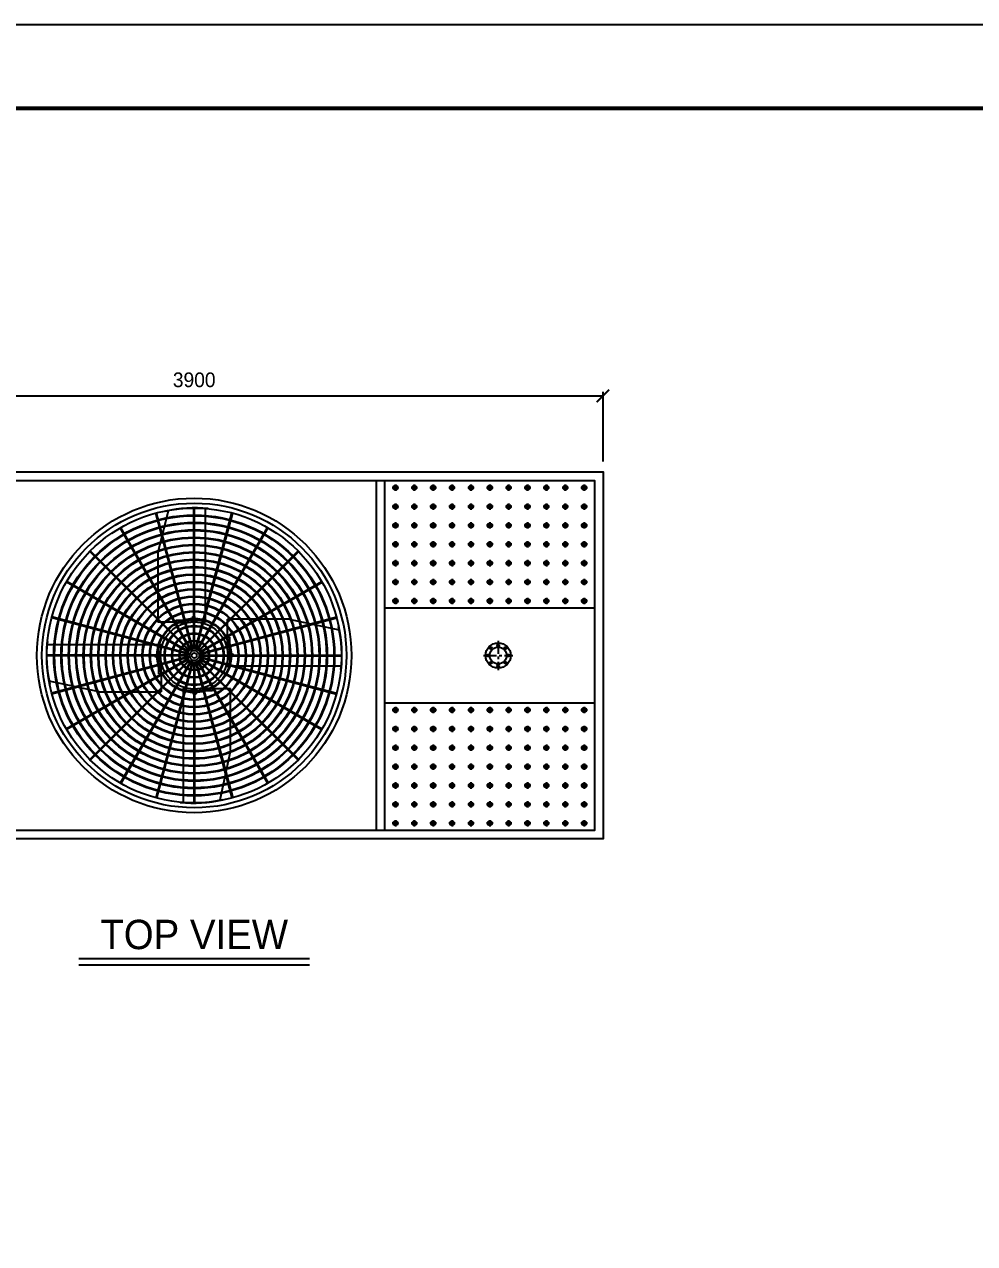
# Model space of a CAD drawing. Header units: millimetres. Extents: x 0 to 16815, y 0 to 11890.
# Drawn here: x 3875 to 8407, y 6077 to 11890 of the extents above; entities that cross this region are included whole.
import ezdxf
from ezdxf.enums import TextEntityAlignment as Align

# ---------------------------------------------------------------- set-up
doc = ezdxf.new("R2010")
doc.units = ezdxf.units.MM
doc.linetypes.add('CENTER', pattern=[2, 1.25, -0.25, 0.25, -0.25])
doc.layers.get('DEFPOINTS').update_dxf_attribs({"color": 143})
for name, color, linetype in [('CENTER', 1, 'CENTER'), ('LINE', 7, 'Continuous'), ('냉각탑_dim', 1, 'Continuous'), ('냉각탑_form', 1, 'Continuous'), ('냉각탑_text', 3, 'Continuous')]:
    doc.layers.add(name, color=color, linetype=linetype)
doc.styles.add('HY울릉도L', font='')
doc.styles.add('돋움', font='')
doc.styles.get('HY울릉도L').set_extended_font_data('HY울릉도L')
doc.styles.get('돋움').set_extended_font_data('Dotum')
doc.dimstyles.new('성지DIM', dxfattribs={"dimtxt": 3.5, "dimasz": 3, "dimexe": 1, "dimexo": 2.5, "dimgap": 2, "dimtad": 1, "dimdec": 0, "dimzin": 3, "dimdsep": 46, "dimtxsty": 'HY울릉도L', "dimblk": 'ARCHTICK', "dimcen": -2, "dimclrd": 256, "dimclre": 256, "dimclrt": 7, "dimadec": 0, "dimazin": 0, "dimtfac": 1, "dimtdec": 0, "dimtofl": 0, "dimtmove": 0, "dimatfit": 3, "dimfxl": 0, "dimtolj": 1, "dimtzin": 0, "dimlwe": -1, "dimarcsym": 0})

# ---------------------------------------------------------------- blocks, each defined once
blk = doc.blocks.new('냉각탑form')
at = {"layer": 'DEFPOINTS'}
blk.add_lwpolyline([(0, 297.07), (420.1, 297.07), (420.1, 0), (0, 0)], close=True, dxfattribs=at)
at = {"layer": '냉각탑_form', "const_width": 0.5}
blk.add_lwpolyline([(10, 287.07), (10, 10), (410.1, 10), (410.1, 287.07)], close=True, dxfattribs=at)
blk = doc.blocks.new('_ArchTick')
at = {"color": 0, "linetype": 'ByBlock', "const_width": 0.15}
blk.add_lwpolyline([(-0.5, -0.5), (0.5, 0.5)], dxfattribs=at)
blk = doc.blocks.new('*D6')
at = {"layer": 'DEFPOINTS', "color": 0, "transparency": 16777216}
for p in [(6634.8, 10118.8), (2734.8, 9756.3), (6634.8, 9756.3)]:
    blk.add_point(p, dxfattribs=at)
at = {"layer": '냉각탑_dim', "transparency": 16777216}
for p, q in [((2734.8, 9806.3), (2734.8, 10138.8)), ((6634.8, 9806.3), (6634.8, 10138.8))]:
    blk.add_line(p, q, dxfattribs=at)
at = {"layer": '냉각탑_dim', "lineweight": -2, "transparency": 16777216}
blk.add_line((2734.8, 10118.8), (6634.8, 10118.8), dxfattribs=at)
at = {"layer": '냉각탑_dim', "lineweight": -2, "transparency": 16777216, "xscale": 60, "yscale": 60, "zscale": 60, "rotation": 180}
blk.add_blockref('_ArchTick', (2734.8, 10118.8), dxfattribs=at)
at = {"layer": '냉각탑_dim', "lineweight": -2, "transparency": 16777216, "xscale": 60, "yscale": 60, "zscale": 60}
blk.add_blockref('_ArchTick', (6634.8, 10118.8), dxfattribs=at)
at = {"layer": '냉각탑_dim', "color": 7, "transparency": 16777216, "insert": (4684.8, 10195.3), "char_height": 70, "attachment_point": 5, "style": 'HY울릉도L'}
blk.add_mtext('\\A1;3900', dxfattribs=at)
blk = doc.blocks.new('A$C25DC44F1')
at = {"color": 3}
for p, q in [((2820, 40), (2820, 1710)), ((2860, 40), (2860, 1710)), ((1948.2, 911.9), (1948.2, 1578.1)), ((1951.8, 911.9), (1951.8, 1578.1)), ((1938.8, 910.2), (1766.3, 1553.7)), ((1942.2, 911.1), (1769.7, 1554.6)), ((1957.8, 911.1), (2130.3, 1554.6)), ((1961.2, 910.2), (2133.7, 1553.7)), ((1930, 906.1), (1596.9, 1483)), ((1933.1, 907.8), (1600, 1484.8)), ((1966.9, 907.8), (2300, 1484.8)), ((1970, 906.1), (2303.1, 1483)), ((1922.7, 899.8), (1451.6, 1370.9)), ((1925.2, 902.3), (1454.1, 1373.4)), ((1974.8, 902.3), (2445.9, 1373.4)), ((1977.3, 899.8), (2448.4, 1370.9)), ((1917.2, 891.9), (1340.2, 1225)), ((1918.9, 895), (1342, 1228.1)), ((1981.1, 895), (2558, 1228.1)), ((1982.8, 891.9), (2559.8, 1225)), ((1913.9, 882.8), (1270.4, 1055.3)), ((1914.8, 886.2), (1271.3, 1058.7)), ((1985.2, 886.2), (2628.7, 1058.7)), ((1986.1, 882.8), (2629.6, 1055.3)), ((3860, 1100), (2860, 1100)), ((1913.1, 876.8), (1246.9, 876.8)), ((1913.1, 873.2), (1246.9, 873.2)), ((1986.9, 876.8), (2653.1, 876.8)), ((1986.9, 873.2), (2653.1, 873.2)), ((1913.9, 867.2), (1270.4, 694.7)), ((1914.8, 863.8), (1271.3, 691.3)), ((1917.2, 858.1), (1340.2, 525)), ((1918.9, 855), (1342, 521.9)), ((1922.7, 850.2), (1451.6, 379.1)), ((1925.2, 847.7), (1454.1, 376.6)), ((1930, 843.9), (1596.9, 267)), ((1933.1, 842.2), (1600, 265.2)), ((1938.8, 839.8), (1766.3, 196.3)), ((1942.2, 838.9), (1769.7, 195.4)), ((1948.2, 838.1), (1948.2, 171.9)), ((1951.8, 838.1), (1951.8, 171.9)), ((1957.8, 838.9), (2130.3, 195.4)), ((1961.2, 839.8), (2133.7, 196.3)), ((1966.9, 842.2), (2300, 265.2)), ((1970, 843.9), (2303.1, 267)), ((1974.8, 847.7), (2445.9, 376.6)), ((1977.3, 850.2), (2448.4, 379.1)), ((1981.1, 855), (2558, 521.9)), ((1982.8, 858.1), (2559.8, 525)), ((1985.2, 863.8), (2628.7, 691.3)), ((1986.1, 867.2), (2629.6, 694.7)), ((2860, 650), (3860, 650))]:
    blk.add_line(p, q, dxfattribs=at)
for points in [[(0, 0), (0, 1750), (3900, 1750), (3900, 0)], [(40, 40), (40, 1710), (3860, 1710), (3860, 40)]]:
    blk.add_lwpolyline(points, close=True, dxfattribs=at)
for centre in [(2910, 1675), (3000, 1675), (3090, 1675), (3180, 1675), (3270, 1675), (3360, 1675), (3450, 1675), (3540, 1675), (3630, 1675), (3720, 1675), (3810, 1675), (2910, 1585), (3000, 1585), (3090, 1585), (3180, 1585), (3270, 1585), (3360, 1585), (3450, 1585), (3540, 1585), (3630, 1585), (3720, 1585), (3810, 1585), (2910, 1495), (3000, 1495), (3090, 1495), (3180, 1495), (3270, 1495), (3360, 1495), (3450, 1495), (3540, 1495), (3630, 1495), (3720, 1495), (3810, 1495), (2910, 1405), (3000, 1405), (3090, 1405), (3180, 1405), (3270, 1405), (3360, 1405), (3450, 1405), (3540, 1405), (3630, 1405), (3720, 1405), (3810, 1405), (2910, 1315), (3000, 1315), (3090, 1315), (3180, 1315), (3270, 1315), (3360, 1315), (3450, 1315), (3540, 1315), (3630, 1315), (3720, 1315), (3810, 1315), (2910, 1225), (3000, 1225), (3090, 1225), (3180, 1225), (3270, 1225), (3360, 1225), (3450, 1225), (3540, 1225), (3630, 1225), (3720, 1225), (3810, 1225), (2910, 1135), (3000, 1135), (3090, 1135), (3180, 1135), (3270, 1135), (3360, 1135), (3450, 1135), (3540, 1135), (3630, 1135), (3720, 1135), (3810, 1135), (2910, 615), (3000, 615), (3090, 615), (3180, 615), (3270, 615), (3360, 615), (3450, 615), (3540, 615), (3630, 615), (3720, 615), (3810, 615), (2910, 525), (3000, 525), (3090, 525), (3180, 525), (3270, 525), (3360, 525), (3450, 525), (3540, 525), (3630, 525), (3720, 525), (3810, 525), (2910, 435), (3000, 435), (3090, 435), (3180, 435), (3270, 435), (3360, 435), (3450, 435), (3540, 435), (3630, 435), (3720, 435), (3810, 435), (2910, 345), (3000, 345), (3090, 345), (3180, 345), (3270, 345), (3360, 345), (3450, 345), (3540, 345), (3630, 345), (3720, 345), (3810, 345), (2910, 255), (3000, 255), (3090, 255), (3180, 255), (3270, 255), (3360, 255), (3450, 255), (3540, 255), (3630, 255), (3720, 255), (3810, 255), (2910, 165), (3000, 165), (3090, 165), (3180, 165), (3270, 165), (3360, 165), (3450, 165), (3540, 165), (3630, 165), (3720, 165), (3810, 165), (2910, 75), (3000, 75), (3090, 75), (3180, 75), (3270, 75), (3360, 75), (3450, 75), (3540, 75), (3630, 75), (3720, 75), (3810, 75)]:
    blk.add_circle(centre, 10.6)
for centre, radius in [((1950, 875), 750), ((1950, 875), 750), ((1950, 875), 726.2), ((1950, 875), 703.1), ((1950, 875), 160.3), ((3400, 875), 60), ((3350, 875), 5), ((3364.6, 910.4), 5), ((3400, 875), 40), ((3400, 925), 5), ((3435.4, 910.4), 5), ((3450, 875), 5), ((3364.6, 839.6), 5), ((3400, 825), 5), ((3435.4, 839.6), 5)]:
    blk.add_circle(centre, radius, dxfattribs=at)
at = {"color": 3, "ltscale": 5}
for radius in [669.7, 666.2, 634.6, 631, 599.4, 595.9, 564.2, 560.7, 529.1, 525.6, 493.9, 490.4, 458.8, 455.3, 423.6, 420.1, 388.5, 385, 353.3, 349.8, 318.2, 314.6, 283, 279.5, 247.8, 244.3, 212.7, 209.2, 177.5, 174, 142.4, 138.9, 107.2, 103.7, 72.1, 68.6, 36.9, 33.4, 23.4, 12.3]:
    blk.add_circle((1950, 875), radius, dxfattribs=at)
at = {"layer": 'CENTER', "linetype": 'CENTER', "ltscale": 50}
for p, q in [((2910, 1690.3), (2910, 1659.7)), ((2910, 1686.8), (2910, 1663.2)), ((3000, 1690.3), (3000, 1659.7)), ((3000, 1686.8), (3000, 1663.2)), ((3090, 1690.3), (3090, 1659.7)), ((3090, 1686.8), (3090, 1663.2)), ((3180, 1690.3), (3180, 1659.7)), ((3180, 1686.8), (3180, 1663.2)), ((3270, 1690.3), (3270, 1659.7)), ((3270, 1686.8), (3270, 1663.2)), ((3360, 1690.3), (3360, 1659.7)), ((3360, 1686.8), (3360, 1663.2)), ((3450, 1690.3), (3450, 1659.7)), ((3450, 1686.8), (3450, 1663.2)), ((3540, 1690.3), (3540, 1659.7)), ((3540, 1686.8), (3540, 1663.2)), ((3630, 1690.3), (3630, 1659.7)), ((3630, 1686.8), (3630, 1663.2)), ((3720, 1690.3), (3720, 1659.7)), ((3720, 1686.8), (3720, 1663.2)), ((3810, 1690.3), (3810, 1659.7)), ((3810, 1686.8), (3810, 1663.2)), ((2925.3, 1675), (2894.7, 1675)), ((2898.2, 1675), (2921.8, 1675)), ((2921.8, 1675), (2898.2, 1675)), ((2898.2, 1675), (2921.8, 1675)), ((3015.3, 1675), (2984.7, 1675)), ((2988.2, 1675), (3011.8, 1675)), ((3011.8, 1675), (2988.2, 1675)), ((2988.2, 1675), (3011.8, 1675)), ((3105.3, 1675), (3074.7, 1675)), ((3078.2, 1675), (3101.8, 1675)), ((3101.8, 1675), (3078.2, 1675)), ((3078.2, 1675), (3101.8, 1675)), ((3195.3, 1675), (3164.7, 1675)), ((3168.2, 1675), (3191.8, 1675)), ((3191.8, 1675), (3168.2, 1675)), ((3168.2, 1675), (3191.8, 1675)), ((3285.3, 1675), (3254.7, 1675)), ((3258.2, 1675), (3281.8, 1675)), ((3281.8, 1675), (3258.2, 1675)), ((3258.2, 1675), (3281.8, 1675)), ((3375.3, 1675), (3344.7, 1675)), ((3348.2, 1675), (3371.8, 1675)), ((3371.8, 1675), (3348.2, 1675)), ((3348.2, 1675), (3371.8, 1675)), ((3465.3, 1675), (3434.7, 1675)), ((3438.2, 1675), (3461.8, 1675)), ((3461.8, 1675), (3438.2, 1675)), ((3438.2, 1675), (3461.8, 1675)), ((3555.3, 1675), (3524.7, 1675)), ((3528.2, 1675), (3551.8, 1675)), ((3551.8, 1675), (3528.2, 1675)), ((3528.2, 1675), (3551.8, 1675)), ((3645.3, 1675), (3614.7, 1675)), ((3618.2, 1675), (3641.8, 1675)), ((3641.8, 1675), (3618.2, 1675)), ((3618.2, 1675), (3641.8, 1675)), ((3735.3, 1675), (3704.7, 1675)), ((3708.2, 1675), (3731.8, 1675)), ((3731.8, 1675), (3708.2, 1675)), ((3708.2, 1675), (3731.8, 1675)), ((3825.3, 1675), (3794.7, 1675)), ((3798.2, 1675), (3821.8, 1675)), ((3821.8, 1675), (3798.2, 1675)), ((3798.2, 1675), (3821.8, 1675)), ((2925.3, 1585), (2894.7, 1585)), ((2898.2, 1585), (2921.8, 1585)), ((2921.8, 1585), (2898.2, 1585)), ((2898.2, 1585), (2921.8, 1585)), ((2910, 1600.3), (2910, 1569.7)), ((2910, 1596.8), (2910, 1573.2)), ((3015.3, 1585), (2984.7, 1585)), ((2988.2, 1585), (3011.8, 1585)), ((3011.8, 1585), (2988.2, 1585)), ((2988.2, 1585), (3011.8, 1585)), ((3000, 1600.3), (3000, 1569.7)), ((3000, 1596.8), (3000, 1573.2)), ((3105.3, 1585), (3074.7, 1585)), ((3078.2, 1585), (3101.8, 1585)), ((3101.8, 1585), (3078.2, 1585)), ((3078.2, 1585), (3101.8, 1585)), ((3090, 1600.3), (3090, 1569.7)), ((3090, 1596.8), (3090, 1573.2)), ((3195.3, 1585), (3164.7, 1585)), ((3168.2, 1585), (3191.8, 1585)), ((3191.8, 1585), (3168.2, 1585)), ((3168.2, 1585), (3191.8, 1585)), ((3180, 1600.3), (3180, 1569.7)), ((3180, 1596.8), (3180, 1573.2)), ((3285.3, 1585), (3254.7, 1585)), ((3258.2, 1585), (3281.8, 1585)), ((3281.8, 1585), (3258.2, 1585)), ((3258.2, 1585), (3281.8, 1585)), ((3270, 1600.3), (3270, 1569.7)), ((3270, 1596.8), (3270, 1573.2)), ((3375.3, 1585), (3344.7, 1585)), ((3348.2, 1585), (3371.8, 1585)), ((3371.8, 1585), (3348.2, 1585)), ((3348.2, 1585), (3371.8, 1585)), ((3360, 1600.3), (3360, 1569.7)), ((3360, 1596.8), (3360, 1573.2)), ((3465.3, 1585), (3434.7, 1585)), ((3438.2, 1585), (3461.8, 1585)), ((3461.8, 1585), (3438.2, 1585)), ((3438.2, 1585), (3461.8, 1585)), ((3450, 1600.3), (3450, 1569.7)), ((3450, 1596.8), (3450, 1573.2)), ((3555.3, 1585), (3524.7, 1585)), ((3528.2, 1585), (3551.8, 1585)), ((3551.8, 1585), (3528.2, 1585)), ((3528.2, 1585), (3551.8, 1585)), ((3540, 1600.3), (3540, 1569.7)), ((3540, 1596.8), (3540, 1573.2)), ((3645.3, 1585), (3614.7, 1585)), ((3618.2, 1585), (3641.8, 1585)), ((3641.8, 1585), (3618.2, 1585)), ((3618.2, 1585), (3641.8, 1585)), ((3630, 1600.3), (3630, 1569.7)), ((3630, 1596.8), (3630, 1573.2)), ((3735.3, 1585), (3704.7, 1585)), ((3708.2, 1585), (3731.8, 1585)), ((3731.8, 1585), (3708.2, 1585)), ((3708.2, 1585), (3731.8, 1585)), ((3720, 1600.3), (3720, 1569.7)), ((3720, 1596.8), (3720, 1573.2)), ((3825.3, 1585), (3794.7, 1585)), ((3798.2, 1585), (3821.8, 1585)), ((3821.8, 1585), (3798.2, 1585)), ((3798.2, 1585), (3821.8, 1585)), ((3810, 1600.3), (3810, 1569.7)), ((3810, 1596.8), (3810, 1573.2)), ((2925.3, 1495), (2894.7, 1495)), ((2898.2, 1495), (2921.8, 1495)), ((2921.8, 1495), (2898.2, 1495)), ((2898.2, 1495), (2921.8, 1495)), ((2910, 1510.3), (2910, 1479.7)), ((2910, 1506.8), (2910, 1483.2)), ((3015.3, 1495), (2984.7, 1495)), ((2988.2, 1495), (3011.8, 1495)), ((3011.8, 1495), (2988.2, 1495)), ((2988.2, 1495), (3011.8, 1495)), ((3000, 1510.3), (3000, 1479.7)), ((3000, 1506.8), (3000, 1483.2)), ((3105.3, 1495), (3074.7, 1495)), ((3078.2, 1495), (3101.8, 1495)), ((3101.8, 1495), (3078.2, 1495)), ((3078.2, 1495), (3101.8, 1495)), ((3090, 1510.3), (3090, 1479.7)), ((3090, 1506.8), (3090, 1483.2)), ((3195.3, 1495), (3164.7, 1495)), ((3168.2, 1495), (3191.8, 1495)), ((3191.8, 1495), (3168.2, 1495)), ((3168.2, 1495), (3191.8, 1495)), ((3180, 1510.3), (3180, 1479.7)), ((3180, 1506.8), (3180, 1483.2)), ((3285.3, 1495), (3254.7, 1495)), ((3258.2, 1495), (3281.8, 1495)), ((3281.8, 1495), (3258.2, 1495)), ((3258.2, 1495), (3281.8, 1495)), ((3270, 1510.3), (3270, 1479.7)), ((3270, 1506.8), (3270, 1483.2)), ((3375.3, 1495), (3344.7, 1495)), ((3348.2, 1495), (3371.8, 1495)), ((3371.8, 1495), (3348.2, 1495)), ((3348.2, 1495), (3371.8, 1495)), ((3360, 1510.3), (3360, 1479.7)), ((3360, 1506.8), (3360, 1483.2)), ((3465.3, 1495), (3434.7, 1495)), ((3438.2, 1495), (3461.8, 1495)), ((3461.8, 1495), (3438.2, 1495)), ((3438.2, 1495), (3461.8, 1495)), ((3450, 1510.3), (3450, 1479.7)), ((3450, 1506.8), (3450, 1483.2)), ((3555.3, 1495), (3524.7, 1495)), ((3528.2, 1495), (3551.8, 1495)), ((3551.8, 1495), (3528.2, 1495)), ((3528.2, 1495), (3551.8, 1495)), ((3540, 1510.3), (3540, 1479.7)), ((3540, 1506.8), (3540, 1483.2)), ((3645.3, 1495), (3614.7, 1495)), ((3618.2, 1495), (3641.8, 1495)), ((3641.8, 1495), (3618.2, 1495)), ((3618.2, 1495), (3641.8, 1495)), ((3630, 1510.3), (3630, 1479.7)), ((3630, 1506.8), (3630, 1483.2)), ((3735.3, 1495), (3704.7, 1495)), ((3708.2, 1495), (3731.8, 1495)), ((3731.8, 1495), (3708.2, 1495)), ((3708.2, 1495), (3731.8, 1495)), ((3720, 1510.3), (3720, 1479.7)), ((3720, 1506.8), (3720, 1483.2)), ((3825.3, 1495), (3794.7, 1495)), ((3798.2, 1495), (3821.8, 1495)), ((3821.8, 1495), (3798.2, 1495)), ((3798.2, 1495), (3821.8, 1495)), ((3810, 1510.3), (3810, 1479.7)), ((3810, 1506.8), (3810, 1483.2)), ((2925.3, 1405), (2894.7, 1405)), ((2898.2, 1405), (2921.8, 1405)), ((2921.8, 1405), (2898.2, 1405)), ((2898.2, 1405), (2921.8, 1405)), ((2910, 1420.3), (2910, 1389.7)), ((2910, 1416.8), (2910, 1393.2)), ((3015.3, 1405), (2984.7, 1405)), ((2988.2, 1405), (3011.8, 1405)), ((3011.8, 1405), (2988.2, 1405)), ((2988.2, 1405), (3011.8, 1405)), ((3000, 1420.3), (3000, 1389.7)), ((3000, 1416.8), (3000, 1393.2)), ((3105.3, 1405), (3074.7, 1405)), ((3078.2, 1405), (3101.8, 1405)), ((3101.8, 1405), (3078.2, 1405)), ((3078.2, 1405), (3101.8, 1405)), ((3090, 1420.3), (3090, 1389.7)), ((3090, 1416.8), (3090, 1393.2)), ((3195.3, 1405), (3164.7, 1405)), ((3168.2, 1405), (3191.8, 1405)), ((3191.8, 1405), (3168.2, 1405)), ((3168.2, 1405), (3191.8, 1405)), ((3180, 1420.3), (3180, 1389.7)), ((3180, 1416.8), (3180, 1393.2)), ((3285.3, 1405), (3254.7, 1405)), ((3258.2, 1405), (3281.8, 1405)), ((3281.8, 1405), (3258.2, 1405)), ((3258.2, 1405), (3281.8, 1405)), ((3270, 1420.3), (3270, 1389.7)), ((3270, 1416.8), (3270, 1393.2)), ((3375.3, 1405), (3344.7, 1405)), ((3348.2, 1405), (3371.8, 1405)), ((3371.8, 1405), (3348.2, 1405)), ((3348.2, 1405), (3371.8, 1405)), ((3360, 1420.3), (3360, 1389.7)), ((3360, 1416.8), (3360, 1393.2)), ((3465.3, 1405), (3434.7, 1405)), ((3438.2, 1405), (3461.8, 1405)), ((3461.8, 1405), (3438.2, 1405)), ((3438.2, 1405), (3461.8, 1405)), ((3450, 1420.3), (3450, 1389.7)), ((3450, 1416.8), (3450, 1393.2)), ((3555.3, 1405), (3524.7, 1405)), ((3528.2, 1405), (3551.8, 1405)), ((3551.8, 1405), (3528.2, 1405)), ((3528.2, 1405), (3551.8, 1405)), ((3540, 1420.3), (3540, 1389.7)), ((3540, 1416.8), (3540, 1393.2)), ((3645.3, 1405), (3614.7, 1405)), ((3618.2, 1405), (3641.8, 1405)), ((3641.8, 1405), (3618.2, 1405)), ((3618.2, 1405), (3641.8, 1405)), ((3630, 1420.3), (3630, 1389.7)), ((3630, 1416.8), (3630, 1393.2)), ((3735.3, 1405), (3704.7, 1405)), ((3708.2, 1405), (3731.8, 1405)), ((3731.8, 1405), (3708.2, 1405)), ((3708.2, 1405), (3731.8, 1405)), ((3720, 1420.3), (3720, 1389.7)), ((3720, 1416.8), (3720, 1393.2)), ((3825.3, 1405), (3794.7, 1405)), ((3798.2, 1405), (3821.8, 1405)), ((3821.8, 1405), (3798.2, 1405)), ((3798.2, 1405), (3821.8, 1405)), ((3810, 1420.3), (3810, 1389.7)), ((3810, 1416.8), (3810, 1393.2)), ((2925.3, 1315), (2894.7, 1315)), ((2898.2, 1315), (2921.8, 1315)), ((2921.8, 1315), (2898.2, 1315)), ((2898.2, 1315), (2921.8, 1315)), ((2910, 1330.3), (2910, 1299.7)), ((2910, 1326.8), (2910, 1303.2)), ((3015.3, 1315), (2984.7, 1315)), ((2988.2, 1315), (3011.8, 1315)), ((3011.8, 1315), (2988.2, 1315)), ((2988.2, 1315), (3011.8, 1315)), ((3000, 1330.3), (3000, 1299.7)), ((3000, 1326.8), (3000, 1303.2)), ((3105.3, 1315), (3074.7, 1315)), ((3078.2, 1315), (3101.8, 1315)), ((3101.8, 1315), (3078.2, 1315)), ((3078.2, 1315), (3101.8, 1315)), ((3090, 1330.3), (3090, 1299.7)), ((3090, 1326.8), (3090, 1303.2)), ((3195.3, 1315), (3164.7, 1315)), ((3168.2, 1315), (3191.8, 1315)), ((3191.8, 1315), (3168.2, 1315)), ((3168.2, 1315), (3191.8, 1315)), ((3180, 1330.3), (3180, 1299.7)), ((3180, 1326.8), (3180, 1303.2)), ((3285.3, 1315), (3254.7, 1315)), ((3258.2, 1315), (3281.8, 1315)), ((3281.8, 1315), (3258.2, 1315)), ((3258.2, 1315), (3281.8, 1315)), ((3270, 1330.3), (3270, 1299.7)), ((3270, 1326.8), (3270, 1303.2)), ((3375.3, 1315), (3344.7, 1315)), ((3348.2, 1315), (3371.8, 1315)), ((3371.8, 1315), (3348.2, 1315)), ((3348.2, 1315), (3371.8, 1315)), ((3360, 1330.3), (3360, 1299.7)), ((3360, 1326.8), (3360, 1303.2)), ((3465.3, 1315), (3434.7, 1315)), ((3438.2, 1315), (3461.8, 1315)), ((3461.8, 1315), (3438.2, 1315)), ((3438.2, 1315), (3461.8, 1315)), ((3450, 1330.3), (3450, 1299.7)), ((3450, 1326.8), (3450, 1303.2)), ((3555.3, 1315), (3524.7, 1315)), ((3528.2, 1315), (3551.8, 1315)), ((3551.8, 1315), (3528.2, 1315)), ((3528.2, 1315), (3551.8, 1315)), ((3540, 1330.3), (3540, 1299.7)), ((3540, 1326.8), (3540, 1303.2)), ((3645.3, 1315), (3614.7, 1315)), ((3618.2, 1315), (3641.8, 1315)), ((3641.8, 1315), (3618.2, 1315)), ((3618.2, 1315), (3641.8, 1315)), ((3630, 1330.3), (3630, 1299.7)), ((3630, 1326.8), (3630, 1303.2)), ((3735.3, 1315), (3704.7, 1315)), ((3708.2, 1315), (3731.8, 1315)), ((3731.8, 1315), (3708.2, 1315)), ((3708.2, 1315), (3731.8, 1315)), ((3720, 1330.3), (3720, 1299.7)), ((3720, 1326.8), (3720, 1303.2)), ((3825.3, 1315), (3794.7, 1315)), ((3798.2, 1315), (3821.8, 1315)), ((3821.8, 1315), (3798.2, 1315)), ((3798.2, 1315), (3821.8, 1315)), ((3810, 1330.3), (3810, 1299.7)), ((3810, 1326.8), (3810, 1303.2)), ((2925.3, 1225), (2894.7, 1225)), ((2898.2, 1225), (2921.8, 1225)), ((2921.8, 1225), (2898.2, 1225)), ((2898.2, 1225), (2921.8, 1225)), ((2910, 1240.3), (2910, 1209.7)), ((2910, 1236.8), (2910, 1213.2)), ((3015.3, 1225), (2984.7, 1225)), ((2988.2, 1225), (3011.8, 1225)), ((3011.8, 1225), (2988.2, 1225)), ((2988.2, 1225), (3011.8, 1225)), ((3000, 1240.3), (3000, 1209.7)), ((3000, 1236.8), (3000, 1213.2)), ((3105.3, 1225), (3074.7, 1225)), ((3078.2, 1225), (3101.8, 1225)), ((3101.8, 1225), (3078.2, 1225)), ((3078.2, 1225), (3101.8, 1225)), ((3090, 1240.3), (3090, 1209.7)), ((3090, 1236.8), (3090, 1213.2)), ((3195.3, 1225), (3164.7, 1225)), ((3168.2, 1225), (3191.8, 1225)), ((3191.8, 1225), (3168.2, 1225)), ((3168.2, 1225), (3191.8, 1225)), ((3180, 1240.3), (3180, 1209.7)), ((3180, 1236.8), (3180, 1213.2)), ((3285.3, 1225), (3254.7, 1225)), ((3258.2, 1225), (3281.8, 1225)), ((3281.8, 1225), (3258.2, 1225)), ((3258.2, 1225), (3281.8, 1225)), ((3270, 1240.3), (3270, 1209.7)), ((3270, 1236.8), (3270, 1213.2)), ((3375.3, 1225), (3344.7, 1225)), ((3348.2, 1225), (3371.8, 1225)), ((3371.8, 1225), (3348.2, 1225)), ((3348.2, 1225), (3371.8, 1225)), ((3360, 1240.3), (3360, 1209.7)), ((3360, 1236.8), (3360, 1213.2)), ((3465.3, 1225), (3434.7, 1225)), ((3438.2, 1225), (3461.8, 1225)), ((3461.8, 1225), (3438.2, 1225)), ((3438.2, 1225), (3461.8, 1225)), ((3450, 1240.3), (3450, 1209.7)), ((3450, 1236.8), (3450, 1213.2)), ((3555.3, 1225), (3524.7, 1225)), ((3528.2, 1225), (3551.8, 1225)), ((3551.8, 1225), (3528.2, 1225)), ((3528.2, 1225), (3551.8, 1225)), ((3540, 1240.3), (3540, 1209.7)), ((3540, 1236.8), (3540, 1213.2)), ((3645.3, 1225), (3614.7, 1225)), ((3618.2, 1225), (3641.8, 1225)), ((3641.8, 1225), (3618.2, 1225)), ((3618.2, 1225), (3641.8, 1225)), ((3630, 1240.3), (3630, 1209.7)), ((3630, 1236.8), (3630, 1213.2)), ((3735.3, 1225), (3704.7, 1225)), ((3708.2, 1225), (3731.8, 1225)), ((3731.8, 1225), (3708.2, 1225)), ((3708.2, 1225), (3731.8, 1225)), ((3720, 1240.3), (3720, 1209.7)), ((3720, 1236.8), (3720, 1213.2)), ((3825.3, 1225), (3794.7, 1225)), ((3798.2, 1225), (3821.8, 1225)), ((3821.8, 1225), (3798.2, 1225)), ((3798.2, 1225), (3821.8, 1225)), ((3810, 1240.3), (3810, 1209.7)), ((3810, 1236.8), (3810, 1213.2)), ((2925.3, 1135), (2894.7, 1135)), ((2898.2, 1135), (2921.8, 1135)), ((2921.8, 1135), (2898.2, 1135)), ((2898.2, 1135), (2921.8, 1135)), ((2910, 1150.3), (2910, 1119.7)), ((2910, 1146.8), (2910, 1123.2)), ((3015.3, 1135), (2984.7, 1135)), ((2988.2, 1135), (3011.8, 1135)), ((3011.8, 1135), (2988.2, 1135)), ((2988.2, 1135), (3011.8, 1135)), ((3000, 1150.3), (3000, 1119.7)), ((3000, 1146.8), (3000, 1123.2)), ((3105.3, 1135), (3074.7, 1135)), ((3078.2, 1135), (3101.8, 1135)), ((3101.8, 1135), (3078.2, 1135)), ((3078.2, 1135), (3101.8, 1135)), ((3090, 1150.3), (3090, 1119.7)), ((3090, 1146.8), (3090, 1123.2)), ((3195.3, 1135), (3164.7, 1135)), ((3168.2, 1135), (3191.8, 1135)), ((3191.8, 1135), (3168.2, 1135)), ((3168.2, 1135), (3191.8, 1135)), ((3180, 1150.3), (3180, 1119.7)), ((3180, 1146.8), (3180, 1123.2)), ((3285.3, 1135), (3254.7, 1135)), ((3258.2, 1135), (3281.8, 1135)), ((3281.8, 1135), (3258.2, 1135)), ((3258.2, 1135), (3281.8, 1135)), ((3270, 1150.3), (3270, 1119.7)), ((3270, 1146.8), (3270, 1123.2)), ((3375.3, 1135), (3344.7, 1135)), ((3348.2, 1135), (3371.8, 1135)), ((3371.8, 1135), (3348.2, 1135)), ((3348.2, 1135), (3371.8, 1135)), ((3360, 1150.3), (3360, 1119.7)), ((3360, 1146.8), (3360, 1123.2)), ((3465.3, 1135), (3434.7, 1135)), ((3438.2, 1135), (3461.8, 1135)), ((3461.8, 1135), (3438.2, 1135)), ((3438.2, 1135), (3461.8, 1135)), ((3450, 1150.3), (3450, 1119.7)), ((3450, 1146.8), (3450, 1123.2)), ((3555.3, 1135), (3524.7, 1135)), ((3528.2, 1135), (3551.8, 1135)), ((3551.8, 1135), (3528.2, 1135)), ((3528.2, 1135), (3551.8, 1135)), ((3540, 1150.3), (3540, 1119.7)), ((3540, 1146.8), (3540, 1123.2)), ((3645.3, 1135), (3614.7, 1135)), ((3618.2, 1135), (3641.8, 1135)), ((3641.8, 1135), (3618.2, 1135)), ((3618.2, 1135), (3641.8, 1135)), ((3630, 1150.3), (3630, 1119.7)), ((3630, 1146.8), (3630, 1123.2)), ((3735.3, 1135), (3704.7, 1135)), ((3708.2, 1135), (3731.8, 1135)), ((3731.8, 1135), (3708.2, 1135)), ((3708.2, 1135), (3731.8, 1135)), ((3720, 1150.3), (3720, 1119.7)), ((3720, 1146.8), (3720, 1123.2)), ((3825.3, 1135), (3794.7, 1135)), ((3798.2, 1135), (3821.8, 1135)), ((3821.8, 1135), (3798.2, 1135)), ((3798.2, 1135), (3821.8, 1135)), ((3810, 1150.3), (3810, 1119.7)), ((3810, 1146.8), (3810, 1123.2)), ((3400, 945), (3400, 805)), ((3330, 875), (3470, 875)), ((2925.3, 615), (2894.7, 615)), ((2898.2, 615), (2921.8, 615)), ((2921.8, 615), (2898.2, 615)), ((2898.2, 615), (2921.8, 615)), ((2910, 630.3), (2910, 599.7)), ((2910, 626.8), (2910, 603.2)), ((3015.3, 615), (2984.7, 615)), ((2988.2, 615), (3011.8, 615)), ((3011.8, 615), (2988.2, 615)), ((2988.2, 615), (3011.8, 615)), ((3000, 630.3), (3000, 599.7)), ((3000, 626.8), (3000, 603.2)), ((3105.3, 615), (3074.7, 615)), ((3078.2, 615), (3101.8, 615)), ((3101.8, 615), (3078.2, 615)), ((3078.2, 615), (3101.8, 615)), ((3090, 630.3), (3090, 599.7)), ((3090, 626.8), (3090, 603.2)), ((3195.3, 615), (3164.7, 615)), ((3168.2, 615), (3191.8, 615)), ((3191.8, 615), (3168.2, 615)), ((3168.2, 615), (3191.8, 615)), ((3180, 630.3), (3180, 599.7)), ((3180, 626.8), (3180, 603.2)), ((3285.3, 615), (3254.7, 615)), ((3258.2, 615), (3281.8, 615)), ((3281.8, 615), (3258.2, 615)), ((3258.2, 615), (3281.8, 615)), ((3270, 630.3), (3270, 599.7)), ((3270, 626.8), (3270, 603.2)), ((3375.3, 615), (3344.7, 615)), ((3348.2, 615), (3371.8, 615)), ((3371.8, 615), (3348.2, 615)), ((3348.2, 615), (3371.8, 615)), ((3360, 630.3), (3360, 599.7)), ((3360, 626.8), (3360, 603.2)), ((3465.3, 615), (3434.7, 615)), ((3438.2, 615), (3461.8, 615)), ((3461.8, 615), (3438.2, 615)), ((3438.2, 615), (3461.8, 615)), ((3450, 630.3), (3450, 599.7)), ((3450, 626.8), (3450, 603.2)), ((3555.3, 615), (3524.7, 615)), ((3528.2, 615), (3551.8, 615)), ((3551.8, 615), (3528.2, 615)), ((3528.2, 615), (3551.8, 615)), ((3540, 630.3), (3540, 599.7)), ((3540, 626.8), (3540, 603.2)), ((3645.3, 615), (3614.7, 615)), ((3618.2, 615), (3641.8, 615)), ((3641.8, 615), (3618.2, 615)), ((3618.2, 615), (3641.8, 615)), ((3630, 630.3), (3630, 599.7)), ((3630, 626.8), (3630, 603.2)), ((3735.3, 615), (3704.7, 615)), ((3708.2, 615), (3731.8, 615)), ((3731.8, 615), (3708.2, 615)), ((3708.2, 615), (3731.8, 615)), ((3720, 630.3), (3720, 599.7)), ((3720, 626.8), (3720, 603.2)), ((3825.3, 615), (3794.7, 615)), ((3798.2, 615), (3821.8, 615)), ((3821.8, 615), (3798.2, 615)), ((3798.2, 615), (3821.8, 615)), ((3810, 630.3), (3810, 599.7)), ((3810, 626.8), (3810, 603.2)), ((2925.3, 525), (2894.7, 525)), ((2898.2, 525), (2921.8, 525)), ((2921.8, 525), (2898.2, 525)), ((2898.2, 525), (2921.8, 525)), ((2910, 540.3), (2910, 509.7)), ((2910, 536.8), (2910, 513.2)), ((3015.3, 525), (2984.7, 525)), ((2988.2, 525), (3011.8, 525)), ((3011.8, 525), (2988.2, 525)), ((2988.2, 525), (3011.8, 525)), ((3000, 540.3), (3000, 509.7)), ((3000, 536.8), (3000, 513.2)), ((3105.3, 525), (3074.7, 525)), ((3078.2, 525), (3101.8, 525)), ((3101.8, 525), (3078.2, 525)), ((3078.2, 525), (3101.8, 525)), ((3090, 540.3), (3090, 509.7)), ((3090, 536.8), (3090, 513.2)), ((3195.3, 525), (3164.7, 525)), ((3168.2, 525), (3191.8, 525)), ((3191.8, 525), (3168.2, 525)), ((3168.2, 525), (3191.8, 525)), ((3180, 540.3), (3180, 509.7)), ((3180, 536.8), (3180, 513.2)), ((3285.3, 525), (3254.7, 525)), ((3258.2, 525), (3281.8, 525)), ((3281.8, 525), (3258.2, 525)), ((3258.2, 525), (3281.8, 525)), ((3270, 540.3), (3270, 509.7)), ((3270, 536.8), (3270, 513.2)), ((3375.3, 525), (3344.7, 525)), ((3348.2, 525), (3371.8, 525)), ((3371.8, 525), (3348.2, 525)), ((3348.2, 525), (3371.8, 525)), ((3360, 540.3), (3360, 509.7)), ((3360, 536.8), (3360, 513.2)), ((3465.3, 525), (3434.7, 525)), ((3438.2, 525), (3461.8, 525)), ((3461.8, 525), (3438.2, 525)), ((3438.2, 525), (3461.8, 525)), ((3450, 540.3), (3450, 509.7)), ((3450, 536.8), (3450, 513.2)), ((3555.3, 525), (3524.7, 525)), ((3528.2, 525), (3551.8, 525)), ((3551.8, 525), (3528.2, 525)), ((3528.2, 525), (3551.8, 525)), ((3540, 540.3), (3540, 509.7)), ((3540, 536.8), (3540, 513.2)), ((3645.3, 525), (3614.7, 525)), ((3618.2, 525), (3641.8, 525)), ((3641.8, 525), (3618.2, 525)), ((3618.2, 525), (3641.8, 525)), ((3630, 540.3), (3630, 509.7)), ((3630, 536.8), (3630, 513.2)), ((3735.3, 525), (3704.7, 525)), ((3708.2, 525), (3731.8, 525)), ((3731.8, 525), (3708.2, 525)), ((3708.2, 525), (3731.8, 525)), ((3720, 540.3), (3720, 509.7)), ((3720, 536.8), (3720, 513.2)), ((3825.3, 525), (3794.7, 525)), ((3798.2, 525), (3821.8, 525)), ((3821.8, 525), (3798.2, 525)), ((3798.2, 525), (3821.8, 525)), ((3810, 540.3), (3810, 509.7)), ((3810, 536.8), (3810, 513.2)), ((2925.3, 435), (2894.7, 435)), ((2898.2, 435), (2921.8, 435)), ((2921.8, 435), (2898.2, 435)), ((2898.2, 435), (2921.8, 435)), ((2910, 450.3), (2910, 419.7)), ((2910, 446.8), (2910, 423.2)), ((3015.3, 435), (2984.7, 435)), ((2988.2, 435), (3011.8, 435)), ((3011.8, 435), (2988.2, 435)), ((2988.2, 435), (3011.8, 435)), ((3000, 450.3), (3000, 419.7)), ((3000, 446.8), (3000, 423.2)), ((3105.3, 435), (3074.7, 435)), ((3078.2, 435), (3101.8, 435)), ((3101.8, 435), (3078.2, 435)), ((3078.2, 435), (3101.8, 435)), ((3090, 450.3), (3090, 419.7)), ((3090, 446.8), (3090, 423.2)), ((3195.3, 435), (3164.7, 435)), ((3168.2, 435), (3191.8, 435)), ((3191.8, 435), (3168.2, 435)), ((3168.2, 435), (3191.8, 435)), ((3180, 450.3), (3180, 419.7)), ((3180, 446.8), (3180, 423.2)), ((3285.3, 435), (3254.7, 435)), ((3258.2, 435), (3281.8, 435)), ((3281.8, 435), (3258.2, 435)), ((3258.2, 435), (3281.8, 435)), ((3270, 450.3), (3270, 419.7)), ((3270, 446.8), (3270, 423.2)), ((3375.3, 435), (3344.7, 435)), ((3348.2, 435), (3371.8, 435)), ((3371.8, 435), (3348.2, 435)), ((3348.2, 435), (3371.8, 435)), ((3360, 450.3), (3360, 419.7)), ((3360, 446.8), (3360, 423.2)), ((3465.3, 435), (3434.7, 435)), ((3438.2, 435), (3461.8, 435)), ((3461.8, 435), (3438.2, 435)), ((3438.2, 435), (3461.8, 435)), ((3450, 450.3), (3450, 419.7)), ((3450, 446.8), (3450, 423.2)), ((3555.3, 435), (3524.7, 435)), ((3528.2, 435), (3551.8, 435)), ((3551.8, 435), (3528.2, 435)), ((3528.2, 435), (3551.8, 435)), ((3540, 450.3), (3540, 419.7)), ((3540, 446.8), (3540, 423.2)), ((3645.3, 435), (3614.7, 435)), ((3618.2, 435), (3641.8, 435)), ((3641.8, 435), (3618.2, 435)), ((3618.2, 435), (3641.8, 435)), ((3630, 450.3), (3630, 419.7)), ((3630, 446.8), (3630, 423.2)), ((3735.3, 435), (3704.7, 435)), ((3708.2, 435), (3731.8, 435)), ((3731.8, 435), (3708.2, 435)), ((3708.2, 435), (3731.8, 435)), ((3720, 450.3), (3720, 419.7)), ((3720, 446.8), (3720, 423.2)), ((3825.3, 435), (3794.7, 435)), ((3798.2, 435), (3821.8, 435)), ((3821.8, 435), (3798.2, 435)), ((3798.2, 435), (3821.8, 435)), ((3810, 450.3), (3810, 419.7)), ((3810, 446.8), (3810, 423.2)), ((2910, 360.3), (2910, 329.7)), ((2910, 356.8), (2910, 333.2)), ((3000, 360.3), (3000, 329.7)), ((3000, 356.8), (3000, 333.2)), ((3090, 360.3), (3090, 329.7)), ((3090, 356.8), (3090, 333.2)), ((3180, 360.3), (3180, 329.7)), ((3180, 356.8), (3180, 333.2)), ((3270, 360.3), (3270, 329.7)), ((3270, 356.8), (3270, 333.2)), ((3360, 360.3), (3360, 329.7)), ((3360, 356.8), (3360, 333.2)), ((3450, 360.3), (3450, 329.7)), ((3450, 356.8), (3450, 333.2)), ((3540, 360.3), (3540, 329.7)), ((3540, 356.8), (3540, 333.2)), ((3630, 360.3), (3630, 329.7)), ((3630, 356.8), (3630, 333.2)), ((3720, 360.3), (3720, 329.7)), ((3720, 356.8), (3720, 333.2)), ((3810, 360.3), (3810, 329.7)), ((3810, 356.8), (3810, 333.2)), ((2925.3, 345), (2894.7, 345)), ((2898.2, 345), (2921.8, 345)), ((2921.8, 345), (2898.2, 345)), ((2898.2, 345), (2921.8, 345)), ((3015.3, 345), (2984.7, 345)), ((2988.2, 345), (3011.8, 345)), ((3011.8, 345), (2988.2, 345)), ((2988.2, 345), (3011.8, 345)), ((3105.3, 345), (3074.7, 345)), ((3078.2, 345), (3101.8, 345)), ((3101.8, 345), (3078.2, 345)), ((3078.2, 345), (3101.8, 345)), ((3195.3, 345), (3164.7, 345)), ((3168.2, 345), (3191.8, 345)), ((3191.8, 345), (3168.2, 345)), ((3168.2, 345), (3191.8, 345)), ((3285.3, 345), (3254.7, 345)), ((3258.2, 345), (3281.8, 345)), ((3281.8, 345), (3258.2, 345)), ((3258.2, 345), (3281.8, 345)), ((3375.3, 345), (3344.7, 345)), ((3348.2, 345), (3371.8, 345)), ((3371.8, 345), (3348.2, 345)), ((3348.2, 345), (3371.8, 345)), ((3465.3, 345), (3434.7, 345)), ((3438.2, 345), (3461.8, 345)), ((3461.8, 345), (3438.2, 345)), ((3438.2, 345), (3461.8, 345)), ((3555.3, 345), (3524.7, 345)), ((3528.2, 345), (3551.8, 345)), ((3551.8, 345), (3528.2, 345)), ((3528.2, 345), (3551.8, 345)), ((3645.3, 345), (3614.7, 345)), ((3618.2, 345), (3641.8, 345)), ((3641.8, 345), (3618.2, 345)), ((3618.2, 345), (3641.8, 345)), ((3735.3, 345), (3704.7, 345)), ((3708.2, 345), (3731.8, 345)), ((3731.8, 345), (3708.2, 345)), ((3708.2, 345), (3731.8, 345)), ((3825.3, 345), (3794.7, 345)), ((3798.2, 345), (3821.8, 345)), ((3821.8, 345), (3798.2, 345)), ((3798.2, 345), (3821.8, 345)), ((2925.3, 255), (2894.7, 255)), ((2898.2, 255), (2921.8, 255)), ((2921.8, 255), (2898.2, 255)), ((2898.2, 255), (2921.8, 255)), ((2910, 270.3), (2910, 239.7)), ((2910, 266.8), (2910, 243.2)), ((3015.3, 255), (2984.7, 255)), ((2988.2, 255), (3011.8, 255)), ((3011.8, 255), (2988.2, 255)), ((2988.2, 255), (3011.8, 255)), ((3000, 270.3), (3000, 239.7)), ((3000, 266.8), (3000, 243.2)), ((3105.3, 255), (3074.7, 255)), ((3078.2, 255), (3101.8, 255)), ((3101.8, 255), (3078.2, 255)), ((3078.2, 255), (3101.8, 255)), ((3090, 270.3), (3090, 239.7)), ((3090, 266.8), (3090, 243.2)), ((3195.3, 255), (3164.7, 255)), ((3168.2, 255), (3191.8, 255)), ((3191.8, 255), (3168.2, 255)), ((3168.2, 255), (3191.8, 255)), ((3180, 270.3), (3180, 239.7)), ((3180, 266.8), (3180, 243.2)), ((3285.3, 255), (3254.7, 255)), ((3258.2, 255), (3281.8, 255)), ((3281.8, 255), (3258.2, 255)), ((3258.2, 255), (3281.8, 255)), ((3270, 270.3), (3270, 239.7)), ((3270, 266.8), (3270, 243.2)), ((3375.3, 255), (3344.7, 255)), ((3348.2, 255), (3371.8, 255)), ((3371.8, 255), (3348.2, 255)), ((3348.2, 255), (3371.8, 255)), ((3360, 270.3), (3360, 239.7)), ((3360, 266.8), (3360, 243.2)), ((3465.3, 255), (3434.7, 255)), ((3438.2, 255), (3461.8, 255)), ((3461.8, 255), (3438.2, 255)), ((3438.2, 255), (3461.8, 255)), ((3450, 270.3), (3450, 239.7)), ((3450, 266.8), (3450, 243.2)), ((3555.3, 255), (3524.7, 255)), ((3528.2, 255), (3551.8, 255)), ((3551.8, 255), (3528.2, 255)), ((3528.2, 255), (3551.8, 255)), ((3540, 270.3), (3540, 239.7)), ((3540, 266.8), (3540, 243.2)), ((3645.3, 255), (3614.7, 255)), ((3618.2, 255), (3641.8, 255)), ((3641.8, 255), (3618.2, 255)), ((3618.2, 255), (3641.8, 255)), ((3630, 270.3), (3630, 239.7)), ((3630, 266.8), (3630, 243.2)), ((3735.3, 255), (3704.7, 255)), ((3708.2, 255), (3731.8, 255)), ((3731.8, 255), (3708.2, 255)), ((3708.2, 255), (3731.8, 255)), ((3720, 270.3), (3720, 239.7)), ((3720, 266.8), (3720, 243.2)), ((3825.3, 255), (3794.7, 255)), ((3798.2, 255), (3821.8, 255)), ((3821.8, 255), (3798.2, 255)), ((3798.2, 255), (3821.8, 255)), ((3810, 270.3), (3810, 239.7)), ((3810, 266.8), (3810, 243.2)), ((2910, 180.3), (2910, 149.7)), ((2910, 176.8), (2910, 153.2)), ((3000, 180.3), (3000, 149.7)), ((3000, 176.8), (3000, 153.2)), ((3090, 180.3), (3090, 149.7)), ((3090, 176.8), (3090, 153.2)), ((3180, 180.3), (3180, 149.7)), ((3180, 176.8), (3180, 153.2)), ((3270, 180.3), (3270, 149.7)), ((3270, 176.8), (3270, 153.2)), ((3360, 180.3), (3360, 149.7)), ((3360, 176.8), (3360, 153.2)), ((3450, 180.3), (3450, 149.7)), ((3450, 176.8), (3450, 153.2)), ((3540, 180.3), (3540, 149.7)), ((3540, 176.8), (3540, 153.2)), ((3630, 180.3), (3630, 149.7)), ((3630, 176.8), (3630, 153.2)), ((3720, 180.3), (3720, 149.7)), ((3720, 176.8), (3720, 153.2)), ((3810, 180.3), (3810, 149.7)), ((3810, 176.8), (3810, 153.2)), ((2925.3, 165), (2894.7, 165)), ((2898.2, 165), (2921.8, 165)), ((2921.8, 165), (2898.2, 165)), ((2898.2, 165), (2921.8, 165)), ((3015.3, 165), (2984.7, 165)), ((2988.2, 165), (3011.8, 165)), ((3011.8, 165), (2988.2, 165)), ((2988.2, 165), (3011.8, 165)), ((3105.3, 165), (3074.7, 165)), ((3078.2, 165), (3101.8, 165)), ((3101.8, 165), (3078.2, 165)), ((3078.2, 165), (3101.8, 165)), ((3195.3, 165), (3164.7, 165)), ((3168.2, 165), (3191.8, 165)), ((3191.8, 165), (3168.2, 165)), ((3168.2, 165), (3191.8, 165)), ((3285.3, 165), (3254.7, 165)), ((3258.2, 165), (3281.8, 165)), ((3281.8, 165), (3258.2, 165)), ((3258.2, 165), (3281.8, 165)), ((3375.3, 165), (3344.7, 165)), ((3348.2, 165), (3371.8, 165)), ((3371.8, 165), (3348.2, 165)), ((3348.2, 165), (3371.8, 165)), ((3465.3, 165), (3434.7, 165)), ((3438.2, 165), (3461.8, 165)), ((3461.8, 165), (3438.2, 165)), ((3438.2, 165), (3461.8, 165)), ((3555.3, 165), (3524.7, 165)), ((3528.2, 165), (3551.8, 165)), ((3551.8, 165), (3528.2, 165)), ((3528.2, 165), (3551.8, 165)), ((3645.3, 165), (3614.7, 165)), ((3618.2, 165), (3641.8, 165)), ((3641.8, 165), (3618.2, 165)), ((3618.2, 165), (3641.8, 165)), ((3735.3, 165), (3704.7, 165)), ((3708.2, 165), (3731.8, 165)), ((3731.8, 165), (3708.2, 165)), ((3708.2, 165), (3731.8, 165)), ((3825.3, 165), (3794.7, 165)), ((3798.2, 165), (3821.8, 165)), ((3821.8, 165), (3798.2, 165)), ((3798.2, 165), (3821.8, 165)), ((2925.3, 75), (2894.7, 75)), ((2898.2, 75), (2921.8, 75)), ((2921.8, 75), (2898.2, 75)), ((2898.2, 75), (2921.8, 75)), ((2910, 90.3), (2910, 59.7)), ((2910, 86.8), (2910, 63.2)), ((3015.3, 75), (2984.7, 75)), ((2988.2, 75), (3011.8, 75)), ((3011.8, 75), (2988.2, 75)), ((2988.2, 75), (3011.8, 75)), ((3000, 90.3), (3000, 59.7)), ((3000, 86.8), (3000, 63.2)), ((3105.3, 75), (3074.7, 75)), ((3078.2, 75), (3101.8, 75)), ((3101.8, 75), (3078.2, 75)), ((3078.2, 75), (3101.8, 75)), ((3090, 90.3), (3090, 59.7)), ((3090, 86.8), (3090, 63.2)), ((3195.3, 75), (3164.7, 75)), ((3168.2, 75), (3191.8, 75)), ((3191.8, 75), (3168.2, 75)), ((3168.2, 75), (3191.8, 75)), ((3180, 90.3), (3180, 59.7)), ((3180, 86.8), (3180, 63.2)), ((3285.3, 75), (3254.7, 75)), ((3258.2, 75), (3281.8, 75)), ((3281.8, 75), (3258.2, 75)), ((3258.2, 75), (3281.8, 75)), ((3270, 90.3), (3270, 59.7)), ((3270, 86.8), (3270, 63.2)), ((3375.3, 75), (3344.7, 75)), ((3348.2, 75), (3371.8, 75)), ((3371.8, 75), (3348.2, 75)), ((3348.2, 75), (3371.8, 75)), ((3360, 90.3), (3360, 59.7)), ((3360, 86.8), (3360, 63.2)), ((3465.3, 75), (3434.7, 75)), ((3438.2, 75), (3461.8, 75)), ((3461.8, 75), (3438.2, 75)), ((3438.2, 75), (3461.8, 75)), ((3450, 90.3), (3450, 59.7)), ((3450, 86.8), (3450, 63.2)), ((3555.3, 75), (3524.7, 75)), ((3528.2, 75), (3551.8, 75)), ((3551.8, 75), (3528.2, 75)), ((3528.2, 75), (3551.8, 75)), ((3540, 90.3), (3540, 59.7)), ((3540, 86.8), (3540, 63.2)), ((3645.3, 75), (3614.7, 75)), ((3618.2, 75), (3641.8, 75)), ((3641.8, 75), (3618.2, 75)), ((3618.2, 75), (3641.8, 75)), ((3630, 90.3), (3630, 59.7)), ((3630, 86.8), (3630, 63.2)), ((3735.3, 75), (3704.7, 75)), ((3708.2, 75), (3731.8, 75)), ((3731.8, 75), (3708.2, 75)), ((3708.2, 75), (3731.8, 75)), ((3720, 90.3), (3720, 59.7)), ((3720, 86.8), (3720, 63.2)), ((3825.3, 75), (3794.7, 75)), ((3798.2, 75), (3821.8, 75)), ((3821.8, 75), (3798.2, 75)), ((3798.2, 75), (3821.8, 75)), ((3810, 90.3), (3810, 59.7)), ((3810, 86.8), (3810, 63.2))]:
    blk.add_line(p, q, dxfattribs=at)
at = {"layer": 'LINE', "color": 3}
for p, q in [((2001.7, 1575.5), (2001.7, 1043.2)), ((1777.3, 1362.2), (1827.8, 1564.9)), ((1777.3, 1362.2), (1777.3, 1033.2)), ((1945.5, 1059.2), (1943.3, 1055.4)), ((1945.5, 1059.2), (1943.3, 1055.4)), ((1943.3, 1055.4), (1945.5, 1051.6)), ((1943.3, 1055.4), (1945.5, 1051.6)), ((1949.9, 1059.2), (1945.5, 1059.2)), ((1949.9, 1059.2), (1945.5, 1059.2)), ((1945.5, 1051.6), (1949.9, 1051.6)), ((1945.5, 1051.6), (1949.9, 1051.6)), ((1952.1, 1055.4), (1949.9, 1059.2)), ((1952.1, 1055.4), (1949.9, 1059.2)), ((1949.9, 1051.6), (1952.1, 1055.4)), ((1949.9, 1051.6), (1952.1, 1055.4)), ((2403.2, 1047.7), (2108.2, 1047.7)), ((2108.2, 962.4), (2108.2, 1047.7)), ((2108.2, 962.4), (2108.2, 1047.7)), ((2403.2, 1047.7), (2641, 997.2)), ((1862.6, 1033.2), (1777.3, 1033.2)), ((1862.6, 1033.2), (1777.3, 1033.2)), ((1862.6, 1043.2), (2002.4, 1043.2)), ((1862.6, 1043.2), (2002.4, 1043.2)), ((1862.6, 1043.2), (1862.6, 1032.6)), ((1862.6, 1043.2), (1862.6, 1032.6)), ((1862.6, 1032.6), (1921, 1032.6)), ((1862.6, 1032.6), (1921, 1032.6)), ((1979, 1032.6), (2002.4, 1032.6)), ((1979, 1032.6), (2002.4, 1032.6)), ((2002.4, 1043.2), (2002.4, 1032.6)), ((2002.4, 1043.2), (2002.4, 1032.6)), ((2639, 1011.4), (2637.8, 1011.4)), ((2107.6, 962.4), (2107.6, 904)), ((2107.6, 962.4), (2107.6, 904)), ((2118.2, 962.4), (2107.6, 962.4)), ((2118.2, 962.4), (2107.6, 962.4)), ((2118.2, 962.4), (2118.2, 822.6)), ((2118.2, 962.4), (2118.2, 822.6)), ((2651.3, 941.3), (2650.2, 941.3)), ((1248.4, 926.7), (1781.8, 926.7)), ((1769.6, 877.1), (1765.8, 874.9)), ((1769.6, 877.1), (1765.8, 874.9)), ((1765.8, 874.9), (1765.8, 870.5)), ((1765.8, 874.9), (1765.8, 870.5)), ((1773.4, 874.9), (1769.6, 877.1)), ((1773.4, 874.9), (1769.6, 877.1)), ((1773.4, 870.5), (1773.4, 874.9)), ((1773.4, 870.5), (1773.4, 874.9)), ((1781.8, 787.6), (1781.8, 927.4)), ((1781.8, 787.6), (1781.8, 927.4)), ((1781.8, 927.4), (1792.4, 927.4)), ((1781.8, 927.4), (1792.4, 927.4)), ((1792.4, 904), (1792.4, 927.4)), ((1792.4, 904), (1792.4, 927.4)), ((2130.4, 881.7), (2126.6, 879.5)), ((2130.4, 881.7), (2126.6, 879.5)), ((2126.6, 879.5), (2126.6, 875.1)), ((2126.6, 879.5), (2126.6, 875.1)), ((2126.6, 875.1), (2130.4, 872.9)), ((2126.6, 875.1), (2130.4, 872.9)), ((2134.2, 879.5), (2130.4, 881.7)), ((2134.2, 879.5), (2130.4, 881.7)), ((2130.4, 872.9), (2134.2, 875.1)), ((2130.4, 872.9), (2134.2, 875.1)), ((2134.2, 875.1), (2134.2, 879.5)), ((2134.2, 875.1), (2134.2, 879.5)), ((1765.8, 870.5), (1769.6, 868.3)), ((1765.8, 870.5), (1769.6, 868.3)), ((1769.6, 868.3), (1773.4, 870.5)), ((1769.6, 868.3), (1773.4, 870.5)), ((1792.4, 787.6), (1792.4, 846)), ((1792.4, 787.6), (1792.4, 846)), ((2107.6, 846), (2107.6, 822.6)), ((2107.6, 846), (2107.6, 822.6)), ((2118.2, 822.6), (2107.6, 822.6)), ((2118.2, 822.6), (2107.6, 822.6)), ((2651.6, 823.3), (2118.2, 823.3)), ((1781.8, 787.6), (1792.4, 787.6)), ((1781.8, 787.6), (1792.4, 787.6)), ((1791.8, 787.6), (1791.8, 702.3)), ((1791.8, 787.6), (1791.8, 702.3)), ((2651.3, 808.7), (2650.2, 808.7)), ((1496.8, 702.3), (1259, 752.8)), ((1496.8, 702.3), (1791.8, 702.3)), ((1921, 717.4), (1897.6, 717.4)), ((1897.6, 706.8), (1897.6, 717.4)), ((1921, 717.4), (1897.6, 717.4)), ((1897.6, 706.8), (1897.6, 717.4)), ((1921, 717.4), (1897.6, 717.4)), ((1897.6, 706.8), (1897.6, 717.4)), ((1921, 717.4), (1897.6, 717.4)), ((1897.6, 706.8), (1897.6, 717.4)), ((2037.4, 706.8), (1897.6, 706.8)), ((2037.4, 706.8), (1897.6, 706.8)), ((2037.4, 706.8), (1897.6, 706.8)), ((2037.4, 706.8), (1897.6, 706.8)), ((1898.3, 174.5), (1898.3, 706.8)), ((1898.3, 174.5), (1898.3, 706.8)), ((1950.1, 698.4), (1947.9, 694.6)), ((1950.1, 698.4), (1947.9, 694.6)), ((1950.1, 698.4), (1947.9, 694.6)), ((1950.1, 698.4), (1947.9, 694.6)), ((1954.5, 698.4), (1950.1, 698.4)), ((1954.5, 698.4), (1950.1, 698.4)), ((1954.5, 698.4), (1950.1, 698.4)), ((1954.5, 698.4), (1950.1, 698.4)), ((1956.7, 694.6), (1954.5, 698.4)), ((1956.7, 694.6), (1954.5, 698.4)), ((1956.7, 694.6), (1954.5, 698.4)), ((1956.7, 694.6), (1954.5, 698.4)), ((2037.4, 717.4), (1979, 717.4)), ((2037.4, 717.4), (1979, 717.4)), ((2037.4, 717.4), (1979, 717.4)), ((2037.4, 717.4), (1979, 717.4)), ((2037.4, 706.8), (2037.4, 717.4)), ((2037.4, 706.8), (2037.4, 717.4)), ((2037.4, 706.8), (2037.4, 717.4)), ((2037.4, 706.8), (2037.4, 717.4)), ((2037.4, 716.8), (2122.7, 716.8)), ((2037.4, 716.8), (2122.7, 716.8)), ((2037.4, 716.8), (2122.7, 716.8)), ((2037.4, 716.8), (2122.7, 716.8)), ((2122.7, 423), (2122.7, 716.8)), ((2122.7, 423), (2122.7, 716.8)), ((1947.9, 694.6), (1950.1, 690.8)), ((1947.9, 694.6), (1950.1, 690.8)), ((1947.9, 694.6), (1950.1, 690.8)), ((1947.9, 694.6), (1950.1, 690.8)), ((1950.1, 690.8), (1954.5, 690.8)), ((1950.1, 690.8), (1954.5, 690.8)), ((1950.1, 690.8), (1954.5, 690.8)), ((1950.1, 690.8), (1954.5, 690.8)), ((1954.5, 690.8), (1956.7, 694.6)), ((1954.5, 690.8), (1956.7, 694.6)), ((1954.5, 690.8), (1956.7, 694.6)), ((1954.5, 690.8), (1956.7, 694.6)), ((2122.7, 423), (2072.2, 185.1))]:
    blk.add_line(p, q, dxfattribs=at)
for centre, radius in [((1947.7, 1055.4), 4.98), ((1947.7, 1055.4), 4.98), ((1897.6, 1038.5), 1.17), ((1897.6, 1038.5), 1.17), ((1921.1, 1038.5), 1.17), ((1921.1, 1038.5), 1.17), ((1990.8, 1038.5), 1.17), ((1990.8, 1038.5), 1.17), ((1769.6, 872.7), 4.98), ((1769.6, 872.7), 4.98), ((1786.5, 915.8), 1.17), ((1786.5, 915.8), 1.17), ((2113.5, 927.4), 1.17), ((2113.5, 927.4), 1.17), ((2113.5, 903.9), 1.17), ((2113.5, 903.9), 1.17), ((2130.4, 877.3), 4.98), ((2130.4, 877.3), 4.98), ((1786.5, 846.1), 1.17), ((1786.5, 846.1), 1.17), ((1786.5, 822.6), 1.17), ((1786.5, 822.6), 1.17), ((2113.5, 834.2), 1.17), ((2113.5, 834.2), 1.17), ((1909.2, 711.5), 1.17), ((1909.2, 711.5), 1.17), ((1909.2, 711.5), 1.17), ((1909.2, 711.5), 1.17), ((1952.3, 694.6), 4.98), ((1952.3, 694.6), 4.98), ((1952.3, 694.6), 4.98), ((1952.3, 694.6), 4.98), ((1978.9, 711.5), 1.17), ((1978.9, 711.5), 1.17), ((1978.9, 711.5), 1.17), ((1978.9, 711.5), 1.17), ((2002.4, 711.5), 1.17), ((2002.4, 711.5), 1.17), ((2002.4, 711.5), 1.17), ((2002.4, 711.5), 1.17)]:
    blk.add_circle(centre, radius, dxfattribs=at)
for centre, radius, start, end in [((1950, 993.1), 585.9, 83.50065, 103.45952), ((1950, 993.1), 584.8, 83.48757, 103.487), ((2069.2, 875), 584.8, 353.48757, 13.487), ((2069.2, 875), 585.9, 353.50065, 13.45952), ((1830.8, 875), 585.9, 173.50065, 193.45952), ((1830.8, 875), 584.8, 173.48757, 193.487), ((1950, 756.9), 584.8, 263.48757, 283.487), ((1950, 756.9), 585.9, 263.50065, 283.45952)]:
    blk.add_arc(centre, radius, start, end, dxfattribs=at)

msp = doc.modelspace()

# ---------------------------------------------------------------- linework, layer by layer
at = {"color": 1}
for p, q in [((4134.8, 7436.3), (5234.8, 7436.3)), ((4134.8, 7406.3), (5234.8, 7406.3))]:
    msp.add_line(p, q, dxfattribs=at)

# ---------------------------------------------------------------- block references
msp.add_blockref('A$C25DC44F1', (2734.8, 8006.3))
at = {"layer": '냉각탑_form', "xscale": 40.02539682539683, "yscale": 40.02539682539683, "zscale": 40.02539682539683}
msp.add_blockref('냉각탑form', (0, 0), dxfattribs=at)

# ---------------------------------------------------------------- texts
at = {"layer": '냉각탑_text', "style": '돋움'}
msp.add_text('TOP VIEW', height=140, dxfattribs=at).set_placement((4684.8, 7551.1), align=Align.MIDDLE_CENTER)

# ---------------------------------------------------------------- dimensions: what is measured, and where the dimension line sits
at = {"layer": '냉각탑_dim'}
dim = msp.add_linear_dim(base=(6634.8, 10118.8), p1=(2734.8, 9756.3), p2=(6634.8, 9756.3), dimstyle='성지DIM', override={"dimscale": 20, "dimtmove": 2}, dxfattribs=at)
dim.commit()
dim.dimension.update_dxf_attribs({"geometry": '*D6', "text_midpoint": (4684.8, 10195.3)})

doc.saveas('drawing.dxf')
